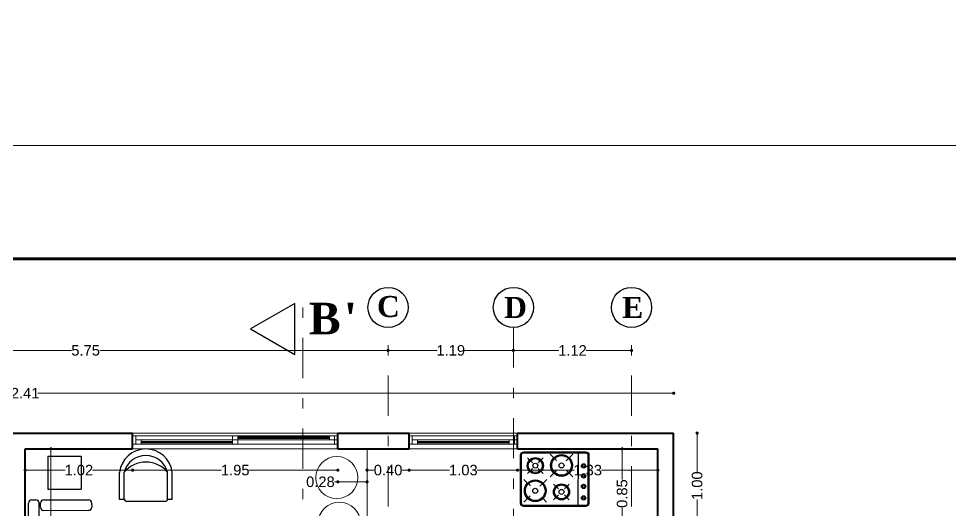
# Model space of a CAD drawing. Header units: inches. Extents: x 2908 to 3459, y -3172 to -55.
# Drawn here: x 3285.76 to 3294.62, y -181.22 to -176.54 of the extents above; entities that cross this region are included whole.
import ezdxf

# ---------------------------------------------------------------- set-up
doc = ezdxf.new("R2010")
doc.units = ezdxf.units.IN
doc.header["$MEASUREMENT"] = 0
doc.linetypes.add('DASHDOT', pattern=[25.4, 12.7, -6.35, 0, -6.35])
for name, color, linetype, lineweight in [('Capa2', 1, 'Continuous', 25), ('COTA', 1, 'Continuous', 9), ('E-EJES', 1, 'DASHDOT', 5), ('MARCOS VENTANAS', 147, 'Continuous', 18), ('muebles madera', 44, 'Continuous', 18), ('muros 2', 5, 'Continuous', 40), ('muros bajitos', 4, 'Continuous', 15), ('Márgen', 7, 'Continuous', 80)]:
    doc.layers.add(name, color=color, linetype=linetype, lineweight=lineweight)
for name, color, linetype in [('MUE', 124, 'Continuous'), ('TEXTO', 4, 'Continuous'), ('VIDRIOS', 130, 'Continuous')]:
    doc.layers.add(name, color=color, linetype=linetype)
doc.styles.add('Arial new', font='arial.ttf')
doc.styles.add('CONSTRUCTORA', font='times.ttf', dxfattribs={"height": 0.3})
doc.dimstyles.new('GUS', dxfattribs={"dimtxt": 0.1, "dimasz": 0.03, "dimexe": 0.05, "dimexo": 0.05, "dimgap": 0.005, "dimtad": 0, "dimzin": 1, "dimdsep": 46, "dimtxsty": 'Arial new', "dimblk": 'DOT', "dimcen": 0.01, "dimse1": 1, "dimse2": 1, "dimclrd": 1, "dimclre": 252, "dimclrt": 1, "dimaunit": 1, "dimadec": 0, "dimazin": 2, "dimtfac": 1, "dimtmove": 0, "dimatfit": 2, "dimldrblk": 'ARCHTICK', "dimfxl": 1, "dimlwd": -1, "dimlwe": -1, "dimarcsym": 1})

# ---------------------------------------------------------------- blocks, each defined once
blk = doc.blocks.new('FOGON')
at = {"layer": 'MUE', "linetype": 'Continuous'}
for p, q in [((-0.2125, -0.1039), (-0.2591, -0.0572)), ((-0.1114, -0.0586), (-0.1567, -0.1039)), ((0.018, -0.0829), (-0.0437, -0.0212)), ((0.225, -0.51), (0.225, -0.01)), ((-0.2125, -0.1597), (-0.2591, -0.2063)), ((-0.1567, -0.1597), (-0.11, -0.2063)), ((0.018, -0.1765), (-0.0437, -0.2382)), ((-0.2314, -0.3238), (-0.2931, -0.2621)), ((0.1355, -0.2004), (0.1733, -0.2382)), ((0.0369, -0.353), (-0.0098, -0.3064)), ((0.138, -0.3078), (0.0927, -0.353)), ((-0.2314, -0.4174), (-0.2931, -0.4791)), ((-0.1139, -0.4413), (-0.0761, -0.4791)), ((0.0369, -0.4088), (-0.0098, -0.4555)), ((0.0927, -0.4088), (0.1393, -0.4555))]:
    blk.add_line(p, q, dxfattribs=at)
for points in [[(0.325, -0.03), (0.325, -0.49, -0.414214), (0.295, -0.52), (-0.295, -0.52, -0.414214), (-0.325, -0.49), (-0.325, -0.03, -0.414214), (-0.295, 0), (0.295, 0, -0.414214)], [(0.315, -0.03), (0.315, -0.49, -0.414214), (0.295, -0.51), (-0.295, -0.51, -0.414214), (-0.315, -0.49), (-0.315, -0.03, -0.414214), (-0.295, -0.01), (0.295, -0.01, -0.414214)]]:
    blk.add_lwpolyline(points, format="xyb", close=True, dxfattribs=at)
for points in [[(0.1092, -0.0853), (0.1355, -0.059), (0.1733, -0.0212)], [(0.138, -0.2029), (0.1116, -0.1765)], [(-0.1402, -0.3262), (-0.1139, -0.2999), (-0.0761, -0.2621)]]:
    blk.add_lwpolyline(points, dxfattribs=at)
for centre, radius in [((-0.1846, -0.1318), 0.0765), ((-0.1846, -0.1318), 0.0665), ((0.0648, -0.1297), 0.1035), ((0.0648, -0.1297), 0.0935), ((-0.1846, -0.1318), 0.0235), ((0.0648, -0.1297), 0.0235), ((0.275, -0.1339), 0.0207), ((0.275, -0.1339), 0.0107), ((0.275, -0.2291), 0.0207), ((0.275, -0.2291), 0.0107), ((-0.1846, -0.3706), 0.1035), ((-0.1846, -0.3706), 0.0935), ((-0.1846, -0.3706), 0.0235), ((0.0648, -0.3809), 0.0765), ((0.0648, -0.3809), 0.0665), ((0.275, -0.3284), 0.0207), ((0.275, -0.3284), 0.0107), ((0.0648, -0.3809), 0.0235), ((0.275, -0.4381), 0.0207), ((0.275, -0.4381), 0.0107)]:
    blk.add_circle(centre, radius, dxfattribs=at)
blk = doc.blocks.new('ESTUFA01')
at = {"layer": 'MUE', "color": 2, "linetype": 'Continuous', "xscale": -1}
blk.add_blockref('FOGON', (0.1393, 0.4555), dxfattribs=at)
blk = doc.blocks.new('_Dot')
at = {"color": 0, "linetype": 'ByBlock', "lineweight": -2}
blk.add_line((-0.5, 0), (-1, 0), dxfattribs=at)
at = {"color": 0, "linetype": 'ByBlock', "const_width": 0.5}
blk.add_lwpolyline([(-0.25, 0, 1), (0.25, 0, 1)], format="xyb", close=True, dxfattribs=at)
blk = doc.blocks.new('*D4616')
at = {"layer": 'COTA', "color": 1, "linetype": 'Continuous', "transparency": 16777216}
for p, q in [((3289.1025, -180.834), (3289.1379, -180.834)), ((3289.4428, -180.834), (3289.4073, -180.834))]:
    blk.add_line(p, q, dxfattribs=at)
at = {"layer": 'Defpoints', "color": 0, "transparency": 16777216}
for p in [(3289.0725, -180.6315), (3289.4728, -180.6316), (3289.4728, -180.834)]:
    blk.add_point(p, dxfattribs=at)
at = {"layer": 'COTA', "color": 1, "transparency": 16777216, "xscale": 0.03, "yscale": 0.03, "zscale": 0.03, "rotation": 180}
blk.add_blockref('_Dot', (3289.0725, -180.834), dxfattribs=at)
at = {"layer": 'COTA', "color": 1, "transparency": 16777216, "xscale": 0.03, "yscale": 0.03, "zscale": 0.03}
blk.add_blockref('_Dot', (3289.4728, -180.834), dxfattribs=at)
at = {"layer": 'COTA', "color": 1, "transparency": 16777216, "insert": (3289.2726, -180.834), "char_height": 0.1, "attachment_point": 5, "style": 'Arial new'}
blk.add_mtext('0.40', dxfattribs=at)
blk = doc.blocks.new('_ArchTick')
at = {"color": 0, "linetype": 'ByBlock', "const_width": 0.15}
blk.add_lwpolyline([(-0.5, -0.5), (0.5, 0.5)], dxfattribs=at)
blk = doc.blocks.new('*D4617')
at = {"layer": 'COTA', "color": 1, "linetype": 'Continuous', "transparency": 16777216}
for p, q in [((3285.8525, -180.834), (3286.2038, -180.834)), ((3286.8144, -180.834), (3286.4631, -180.834))]:
    blk.add_line(p, q, dxfattribs=at)
at = {"layer": 'Defpoints', "color": 0, "transparency": 16777216}
for p in [(3285.8225, -180.6315), (3286.8444, -180.6316, -3.3312), (3286.8444, -180.834)]:
    blk.add_point(p, dxfattribs=at)
at = {"layer": 'COTA', "color": 1, "transparency": 16777216, "xscale": 0.03, "yscale": 0.03, "zscale": 0.03, "rotation": 180}
blk.add_blockref('_Dot', (3285.8225, -180.834), dxfattribs=at)
at = {"layer": 'COTA', "color": 1, "transparency": 16777216, "xscale": 0.03, "yscale": 0.03, "zscale": 0.03}
blk.add_blockref('_Dot', (3286.8444, -180.834), dxfattribs=at)
at = {"layer": 'COTA', "color": 1, "transparency": 16777216, "insert": (3286.3335, -180.834), "char_height": 0.1, "attachment_point": 5, "style": 'Arial new'}
blk.add_mtext('1.02', dxfattribs=at)
blk = doc.blocks.new('*D4618')
at = {"layer": 'COTA', "color": 1, "linetype": 'Continuous', "transparency": 16777216}
for p, q in [((3286.0671, -180.6615), (3286.0671, -181.9389)), ((3286.0671, -183.488), (3286.0671, -182.2106))]:
    blk.add_line(p, q, dxfattribs=at)
at = {"layer": 'Defpoints', "color": 0, "transparency": 16777216}
for p in [(3285.8225, -180.6315), (3286.0671, -180.6315), (3285.8225, -183.518)]:
    blk.add_point(p, dxfattribs=at)
at = {"layer": 'COTA', "color": 1, "transparency": 16777216, "xscale": 0.03, "yscale": 0.03, "zscale": 0.03}
for p, rotation in [((3286.0671, -180.6315), 90), ((3286.0671, -183.518), 270)]:
    blk.add_blockref('_Dot', p, dxfattribs=dict(at, rotation=rotation))
at = {"layer": 'COTA', "color": 1, "transparency": 16777216, "insert": (3286.0671, -182.0748), "char_height": 0.1, "attachment_point": 5, "rotation": 90, "style": 'Arial new'}
blk.add_mtext('2.89', dxfattribs=at)
blk = doc.blocks.new('*D4619')
at = {"layer": 'COTA', "color": 1, "linetype": 'Continuous', "transparency": 16777216}
for p, q in [((3291.497, -180.6615), (3291.497, -180.9215)), ((3291.497, -181.452), (3291.497, -181.192))]:
    blk.add_line(p, q, dxfattribs=at)
at = {"layer": 'Defpoints', "color": 0, "transparency": 16777216}
for p in [(3291.497, -180.6315), (3291.8369, -180.6315), (3291.8369, -181.482)]:
    blk.add_point(p, dxfattribs=at)
at = {"layer": 'COTA', "color": 1, "transparency": 16777216, "xscale": 0.03, "yscale": 0.03, "zscale": 0.03}
for p, rotation in [((3291.497, -180.6315), 90), ((3291.497, -181.482), 270)]:
    blk.add_blockref('_Dot', p, dxfattribs=dict(at, rotation=rotation))
at = {"layer": 'COTA', "color": 1, "transparency": 16777216, "insert": (3291.497, -181.0567), "char_height": 0.1, "attachment_point": 5, "rotation": 90, "style": 'Arial new'}
blk.add_mtext('0.85', dxfattribs=at)
blk = doc.blocks.new('*D4620')
at = {"layer": 'COTA', "color": 1, "linetype": 'Continuous', "transparency": 16777216}
for p, q in [((3292.2099, -180.5115), (3292.2099, -180.8517)), ((3292.2099, -181.452), (3292.2099, -181.1117))]:
    blk.add_line(p, q, dxfattribs=at)
at = {"layer": 'Defpoints', "color": 0, "transparency": 16777216}
for p in [(3291.9869, -180.4815), (3292.2099, -180.4815), (3291.9869, -181.482)]:
    blk.add_point(p, dxfattribs=at)
at = {"layer": 'COTA', "color": 1, "transparency": 16777216, "xscale": 0.03, "yscale": 0.03, "zscale": 0.03}
for p, rotation in [((3292.2099, -180.4815), 90), ((3292.2099, -181.482), 270)]:
    blk.add_blockref('_Dot', p, dxfattribs=dict(at, rotation=rotation))
at = {"layer": 'COTA', "color": 1, "transparency": 16777216, "insert": (3292.2099, -180.9817), "char_height": 0.1, "attachment_point": 5, "rotation": 90, "style": 'Arial new'}
blk.add_mtext('1.00', dxfattribs=at)
blk = doc.blocks.new('*D4621')
at = {"layer": 'COTA', "color": 1, "linetype": 'Continuous', "transparency": 16777216}
for p, q in [((3279.6102, -180.1024), (3285.6242, -180.1024)), ((3291.9569, -180.1024), (3285.9429, -180.1024))]:
    blk.add_line(p, q, dxfattribs=at)
at = {"layer": 'Defpoints', "color": 0, "transparency": 16777216}
for p in [(3291.9869, -180.1024), (3279.5802, -180.4815), (3291.9869, -180.4815)]:
    blk.add_point(p, dxfattribs=at)
at = {"layer": 'COTA', "color": 1, "transparency": 16777216, "xscale": 0.03, "yscale": 0.03, "zscale": 0.03, "rotation": 180}
blk.add_blockref('_Dot', (3279.5802, -180.1024), dxfattribs=at)
at = {"layer": 'COTA', "color": 1, "transparency": 16777216, "xscale": 0.03, "yscale": 0.03, "zscale": 0.03}
blk.add_blockref('_Dot', (3291.9869, -180.1024), dxfattribs=at)
at = {"layer": 'COTA', "color": 1, "transparency": 16777216, "insert": (3285.7835, -180.1024), "char_height": 0.1, "attachment_point": 5, "style": 'Arial new'}
blk.add_mtext('12.41', dxfattribs=at)
blk = doc.blocks.new('*D4781')
at = {"layer": 'COTA', "color": 1, "linetype": 'Continuous', "transparency": 16777216}
for p, q in [((3289.5028, -180.834), (3289.8576, -180.834)), ((3290.4728, -180.834), (3290.118, -180.834))]:
    blk.add_line(p, q, dxfattribs=at)
at = {"layer": 'Defpoints', "color": 0, "transparency": 16777216}
for p in [(3289.4728, -180.6316), (3290.5028, -180.6315), (3290.5028, -180.834)]:
    blk.add_point(p, dxfattribs=at)
at = {"layer": 'COTA', "color": 1, "transparency": 16777216, "xscale": 0.03, "yscale": 0.03, "zscale": 0.03, "rotation": 180}
blk.add_blockref('_Dot', (3289.4728, -180.834), dxfattribs=at)
at = {"layer": 'COTA', "color": 1, "transparency": 16777216, "xscale": 0.03, "yscale": 0.03, "zscale": 0.03}
blk.add_blockref('_Dot', (3290.5028, -180.834), dxfattribs=at)
at = {"layer": 'COTA', "color": 1, "transparency": 16777216, "insert": (3289.9878, -180.834), "char_height": 0.1, "attachment_point": 5, "style": 'Arial new'}
blk.add_mtext('1.03', dxfattribs=at)
blk = doc.blocks.new('*D4782')
at = {"layer": 'COTA', "color": 1, "linetype": 'Continuous', "transparency": 16777216}
for p, q in [((3290.5328, -180.834), (3291.0397, -180.834)), ((3291.8069, -180.834), (3291.3, -180.834))]:
    blk.add_line(p, q, dxfattribs=at)
at = {"layer": 'Defpoints', "color": 0, "transparency": 16777216}
for p in [(3290.5028, -180.6315), (3291.8369, -180.6315), (3291.8369, -180.834)]:
    blk.add_point(p, dxfattribs=at)
at = {"layer": 'COTA', "color": 1, "transparency": 16777216, "xscale": 0.03, "yscale": 0.03, "zscale": 0.03, "rotation": 180}
blk.add_blockref('_Dot', (3290.5028, -180.834), dxfattribs=at)
at = {"layer": 'COTA', "color": 1, "transparency": 16777216, "xscale": 0.03, "yscale": 0.03, "zscale": 0.03}
blk.add_blockref('_Dot', (3291.8369, -180.834), dxfattribs=at)
at = {"layer": 'COTA', "color": 1, "transparency": 16777216, "insert": (3291.1698, -180.834), "char_height": 0.1, "attachment_point": 5, "style": 'Arial new'}
blk.add_mtext('1.33', dxfattribs=at)
blk = doc.blocks.new('*D4854')
at = {"layer": 'COTA', "color": 1, "linetype": 'Continuous', "transparency": 16777216}
for p, q in [((3283.5523, -179.6957), (3286.2622, -179.6957)), ((3289.2426, -179.6957), (3286.5327, -179.6957))]:
    blk.add_line(p, q, dxfattribs=at)
at = {"layer": 'Defpoints', "color": 0, "transparency": 16777216}
for p in [(3283.5223, -179.4785), (3289.2726, -179.4785), (3289.2726, -179.6957)]:
    blk.add_point(p, dxfattribs=at)
at = {"layer": 'COTA', "color": 1, "transparency": 16777216, "xscale": 0.03, "yscale": 0.03, "zscale": 0.03, "rotation": 180}
blk.add_blockref('_Dot', (3283.5223, -179.6957), dxfattribs=at)
at = {"layer": 'COTA', "color": 1, "transparency": 16777216, "xscale": 0.03, "yscale": 0.03, "zscale": 0.03}
blk.add_blockref('_Dot', (3289.2726, -179.6957), dxfattribs=at)
at = {"layer": 'COTA', "color": 1, "transparency": 16777216, "insert": (3286.3974, -179.6957), "char_height": 0.1, "attachment_point": 5, "style": 'Arial new'}
blk.add_mtext('5.75', dxfattribs=at)
blk = doc.blocks.new('*D4855')
at = {"layer": 'COTA', "color": 1, "linetype": 'Continuous', "transparency": 16777216}
for p, q in [((3289.3026, -179.6957), (3289.7379, -179.6957)), ((3290.4339, -179.6957), (3289.9985, -179.6957))]:
    blk.add_line(p, q, dxfattribs=at)
at = {"layer": 'Defpoints', "color": 0, "transparency": 16777216}
for p in [(3289.2726, -179.4785), (3290.4639, -179.4785), (3290.4639, -179.6957)]:
    blk.add_point(p, dxfattribs=at)
at = {"layer": 'COTA', "color": 1, "transparency": 16777216, "xscale": 0.03, "yscale": 0.03, "zscale": 0.03, "rotation": 180}
blk.add_blockref('_Dot', (3289.2726, -179.6957), dxfattribs=at)
at = {"layer": 'COTA', "color": 1, "transparency": 16777216, "xscale": 0.03, "yscale": 0.03, "zscale": 0.03}
blk.add_blockref('_Dot', (3290.4639, -179.6957), dxfattribs=at)
at = {"layer": 'COTA', "color": 1, "transparency": 16777216, "insert": (3289.8682, -179.6957), "char_height": 0.1, "attachment_point": 5, "style": 'Arial new'}
blk.add_mtext('1.19', dxfattribs=at)
blk = doc.blocks.new('*D4856')
at = {"layer": 'COTA', "color": 1, "linetype": 'Continuous', "transparency": 16777216}
for p, q in [((3290.4939, -179.6957), (3290.8955, -179.6957)), ((3291.5565, -179.6957), (3291.1548, -179.6957))]:
    blk.add_line(p, q, dxfattribs=at)
at = {"layer": 'Defpoints', "color": 0, "transparency": 16777216}
for p in [(3290.4639, -179.4785), (3291.5865, -179.4785), (3291.5865, -179.6957)]:
    blk.add_point(p, dxfattribs=at)
at = {"layer": 'COTA', "color": 1, "transparency": 16777216, "xscale": 0.03, "yscale": 0.03, "zscale": 0.03, "rotation": 180}
blk.add_blockref('_Dot', (3290.4639, -179.6957), dxfattribs=at)
at = {"layer": 'COTA', "color": 1, "transparency": 16777216, "xscale": 0.03, "yscale": 0.03, "zscale": 0.03}
blk.add_blockref('_Dot', (3291.5865, -179.6957), dxfattribs=at)
at = {"layer": 'COTA', "color": 1, "transparency": 16777216, "insert": (3291.0252, -179.6957), "char_height": 0.1, "attachment_point": 5, "style": 'Arial new'}
blk.add_mtext('1.12', dxfattribs=at)
blk = doc.blocks.new('*D4903')
at = {"layer": 'COTA', "color": 1, "linetype": 'Continuous', "transparency": 16777216}
for p, q in [((3286.8744, -180.834), (3287.6889, -180.834)), ((3288.7645, -180.834), (3287.95, -180.834))]:
    blk.add_line(p, q, dxfattribs=at)
at = {"layer": 'Defpoints', "color": 0, "transparency": 16777216}
for p in [(3286.8444, -180.6315, -3.3312), (3288.7945, -180.6315, -3.3312), (3288.7945, -180.834)]:
    blk.add_point(p, dxfattribs=at)
at = {"layer": 'COTA', "color": 1, "transparency": 16777216, "xscale": 0.03, "yscale": 0.03, "zscale": 0.03, "rotation": 180}
blk.add_blockref('_Dot', (3286.8444, -180.834), dxfattribs=at)
at = {"layer": 'COTA', "color": 1, "transparency": 16777216, "xscale": 0.03, "yscale": 0.03, "zscale": 0.03}
blk.add_blockref('_Dot', (3288.7945, -180.834), dxfattribs=at)
at = {"layer": 'COTA', "color": 1, "transparency": 16777216, "insert": (3287.8194, -180.834), "char_height": 0.1, "attachment_point": 5, "style": 'Arial new'}
blk.add_mtext('1.95', dxfattribs=at)
blk = doc.blocks.new('*D4904')
at = {"layer": 'COTA', "color": 1, "linetype": 'Continuous', "transparency": 16777216}
for p, q in [((3288.7945, -180.9453), (3288.7645, -180.9453)), ((3289.0425, -180.9453), (3288.8245, -180.9453))]:
    blk.add_line(p, q, dxfattribs=at)
at = {"layer": 'Defpoints', "color": 0, "transparency": 16777216}
for p in [(3288.7945, -180.6315, -3.3312), (3289.0725, -180.6315), (3288.7945, -180.9453)]:
    blk.add_point(p, dxfattribs=at)
at = {"layer": 'COTA', "color": 1, "transparency": 16777216, "xscale": 0.03, "yscale": 0.03, "zscale": 0.03, "rotation": 180}
blk.add_blockref('_Dot', (3288.7945, -180.9453), dxfattribs=at)
at = {"layer": 'COTA', "color": 1, "transparency": 16777216, "xscale": 0.03, "yscale": 0.03, "zscale": 0.03}
blk.add_blockref('_Dot', (3289.0725, -180.9453), dxfattribs=at)
at = {"layer": 'COTA', "color": 1, "transparency": 16777216, "insert": (3288.6295, -180.9453), "char_height": 0.1, "attachment_point": 5, "style": 'Arial new'}
blk.add_mtext('0.28', dxfattribs=at)

msp = doc.modelspace()

# ---------------------------------------------------------------- linework, layer by layer
at = {"layer": 'Capa2'}
msp.add_lwpolyline([(3287.9646, -179.4915), (3288.3846, -179.7339), (3288.3846, -179.249)], close=True, dxfattribs=at)
for centre in [(3289.2726, -179.2873), (3290.4639, -179.2873), (3291.5865, -179.2873)]:
    msp.add_circle(centre, 0.1912, dxfattribs=at)
at = {"layer": 'COTA'}
for p, q in [((3289.4728, -180.6315), (3289.4728, -180.4815)), ((3289.4728, -180.6315), (3289.4728, -180.4815)), ((3290.5028, -180.6315), (3290.5028, -180.4815)), ((3290.5028, -180.6315), (3290.5028, -180.4815)), ((3290.5028, -180.6315), (3290.5028, -180.4815))]:
    msp.add_line(p, q, dxfattribs=at)
msp.add_lwpolyline([(3272.7109, -202.7467), (3272.7109, -177.7467), (3307.7109, -177.7467), (3307.7109, -202.7467), (3272.7109, -202.7467)], close=True, dxfattribs=at)
at = {"layer": 'E-EJES', "ltscale": 0.03}
for p, q in [((3288.4624, -189.4402), (3288.4624, -179.2341)), ((3289.2726, -189.7982), (3289.2726, -179.4785)), ((3290.4639, -179.4785), (3290.4639, -189.7982)), ((3291.5865, -189.7982), (3291.5865, -179.4785))]:
    msp.add_line(p, q, dxfattribs=at)
at = {"layer": 'MARCOS VENTANAS'}
for p, q in [((3286.8444, -180.5067, -3.3312), (3288.7945, -180.5067, -3.3312)), ((3286.8744, -180.5067, -3.3312), (3286.8744, -180.5867, -3.3312)), ((3286.8744, -180.5067, -3.3312), (3286.8744, -180.5867, -3.3312)), ((3287.7944, -180.5467, -3.3312), (3286.8744, -180.5467, -3.3312)), ((3286.9244, -180.5467, -3.3312), (3286.9244, -180.5867, -3.3312)), ((3287.7944, -180.5067, -3.3312), (3287.7944, -180.5467, -3.3312)), ((3287.7944, -180.5067, -3.3312), (3287.7944, -180.5467, -3.3312)), ((3287.7944, -180.5467, -3.3312), (3287.7944, -180.5867, -3.3312)), ((3287.7944, -180.5467, -3.3312), (3287.8444, -180.5467, -3.3312)), ((3287.7944, -180.5467, -3.3312), (3287.8444, -180.5467, -3.3312)), ((3287.8444, -180.5467, -3.3312), (3287.8444, -180.5067, -3.3312)), ((3287.8444, -180.5467, -3.3312), (3288.7945, -180.5467, -3.3312)), ((3287.8444, -180.5467, -3.3312), (3287.8444, -180.5867, -3.3312)), ((3288.7145, -180.5467, -3.3312), (3288.7145, -180.5067, -3.3312)), ((3288.7645, -180.5067, -3.3312), (3288.7645, -180.5867, -3.3312)), ((3288.7645, -180.5067, -3.3312), (3288.7645, -180.5867, -3.3312)), ((3289.4728, -180.5065), (3290.5028, -180.5065)), ((3289.5028, -180.5065), (3289.5028, -180.5865)), ((3289.5028, -180.5065), (3289.5028, -180.5865)), ((3290.4728, -180.5465), (3289.5028, -180.5465)), ((3289.5528, -180.5465), (3289.5528, -180.5865)), ((3290.4228, -180.5465), (3290.4228, -180.5865)), ((3290.4728, -180.5065), (3290.4728, -180.5865)), ((3290.4728, -180.5065), (3290.4728, -180.5865)), ((3290.4728, -180.5465), (3290.5028, -180.5465)), ((3288.7945, -180.5867, -3.3312), (3286.8444, -180.5867, -3.3312)), ((3290.5028, -180.5865), (3289.4728, -180.5865))]:
    msp.add_line(p, q, dxfattribs=at)
at = {"layer": 'MUE', "linetype": 'Continuous'}
for p, q in [((3286.0389, -180.7), (3286.3539, -180.6997)), ((3286.0389, -180.7), (3286.0391, -181.015)), ((3286.3539, -180.6997), (3286.3541, -181.0147)), ((3286.7205, -181.1128), (3286.7203, -180.8559)), ((3286.7646, -181.1072), (3286.7644, -180.8531)), ((3287.1764, -181.1069), (3287.1762, -180.8528)), ((3287.2205, -181.1124), (3287.2203, -180.8527)), ((3286.0391, -181.015), (3286.3541, -181.0147)), ((3285.8559, -182.2864), (3285.855, -181.1464)), ((3285.885, -181.1163), (3285.925, -181.1163)), ((3285.9556, -181.8311), (3285.955, -181.1463)), ((3285.9701, -181.1863), (3285.97, -181.1463)), ((3286, -181.1163), (3286.425, -181.1159)), ((3286.455, -181.1459), (3286.4551, -181.1859)), ((3286.7651, -181.1128), (3286.7205, -181.1128)), ((3287.1514, -181.1319), (3286.7896, -181.1322)), ((3287.2205, -181.1124), (3287.1764, -181.1124)), ((3286.0001, -181.2163), (3286.4251, -181.2159))]:
    msp.add_line(p, q, dxfattribs=at)
for centre, radius, start, end in [((3286.9705, -180.8838), 0.2517, 7.09416, 173.62157), ((3286.9703, -180.909), 0.2134, 15.29364, 164.79568), ((3286.9704, -181.0261), 0.269, 40.12026, 139.96906), ((3287.1514, -181.1069), 0.025, 270.04466, 0.04466), ((3285.885, -181.1463), 0.03, 90.04466, 180.04466), ((3285.925, -181.1463), 0.03, 0.04466, 90.04466), ((3286, -181.1463), 0.03, 90.04466, 180.04466), ((3286.0001, -181.1863), 0.03, 180.04466, 270.04466), ((3286.425, -181.1459), 0.03, 0.04466, 90.04466), ((3286.4251, -181.1859), 0.03, 270.04466, 0.04466), ((3286.7896, -181.1072), 0.025, 180.04466, 270.04466)]:
    msp.add_arc(centre, radius, start, end, dxfattribs=at)
at = {"layer": 'muebles madera'}
msp.add_line((3289.0725, -181.482), (3289.0725, -180.6315), dxfattribs=at)
for centre in [(3288.7851, -180.9047), (3288.8096, -181.3379)]:
    msp.add_circle(centre, 0.2, dxfattribs=at)
at = {"layer": 'muros 2'}
for p, q in [((3285.6725, -180.4816), (3286.8444, -180.4816, -3.3312)), ((3286.8444, -180.6316, -3.3312), (3286.8444, -180.4816, -3.3312)), ((3288.7945, -180.6316, -3.3312), (3288.7945, -180.4815, -3.3312)), ((3288.7945, -180.4815), (3289.4728, -180.4815)), ((3289.4728, -180.6315), (3289.4728, -180.4815)), ((3290.5028, -180.4815), (3291.9869, -180.4815)), ((3290.5028, -180.6315), (3290.5028, -180.4815)), ((3290.5028, -180.6315), (3290.5028, -180.4815)), ((3291.9869, -181.482), (3291.9869, -180.4815)), ((3285.8225, -183.5178), (3285.8225, -180.6315)), ((3285.8225, -180.6315), (3286.8444, -180.6315)), ((3288.7945, -180.6315), (3289.4728, -180.6315)), ((3290.5028, -180.6315), (3291.8369, -180.6315)), ((3291.8369, -181.482), (3291.8369, -180.6315))]:
    msp.add_line(p, q, dxfattribs=at)
at = {"layer": 'muros bajitos'}
for p, q in [((3286.8444, -180.4816, -3.3312), (3288.7945, -180.4815, -3.3312)), ((3289.4728, -180.4815), (3290.5028, -180.4815)), ((3286.8444, -180.6316, -3.3312), (3288.7945, -180.6316, -3.3312)), ((3289.4728, -180.6315), (3290.5028, -180.6315))]:
    msp.add_line(p, q, dxfattribs=at)
at = {"layer": 'Márgen'}
msp.add_line((3306.8062, -178.8241), (3273.3317, -178.8241), dxfattribs=at)
at = {"layer": 'VIDRIOS'}
for p, q in [((3286.9244, -180.5617, -3.3312), (3287.7944, -180.5617, -3.3312)), ((3286.9244, -180.5717, -3.3312), (3287.7944, -180.5717, -3.3312)), ((3288.7145, -180.5217, -3.3312), (3287.8444, -180.5217, -3.3312)), ((3288.7145, -180.5317, -3.3312), (3287.8444, -180.5317, -3.3312)), ((3289.5528, -180.5615), (3290.4228, -180.5615)), ((3289.5528, -180.5715), (3290.4228, -180.5715))]:
    msp.add_line(p, q, dxfattribs=at)

# ---------------------------------------------------------------- block references
at = {"layer": 'MUE', "ltscale": 2, "xscale": -1, "rotation": 359.9128589483126}
msp.add_blockref('ESTUFA01', (3290.9951, -181.1154), dxfattribs=at)

# ---------------------------------------------------------------- texts
at = {"layer": 'TEXTO', "insert": (3288.5193, -179.2426), "char_height": 0.3, "width": 7.088282, "attachment_point": 1, "style": 'CONSTRUCTORA'}
msp.add_mtext("{\\fTimes New Roman|b1|i0|c0|p18;\\T1.1;B'}", dxfattribs=at)
at = {"layer": 'TEXTO', "char_height": 0.2, "width": 4.725521, "attachment_point": 1, "rotation": 359.99823, "style": 'CONSTRUCTORA'}
for s, insert in [('{\\fTimes New Roman|b1|i0|c0|p18;\\T1.1;C}', (3289.1666, -179.1782)), ('{\\fTimes New Roman|b1|i0|c0|p18;\\T1.1;D }', (3290.3739, -179.1871)), ('{\\fTimes New Roman|b1|i0|c0|p18;\\T1.1;E }', (3291.4965, -179.1871))]:
    msp.add_mtext(s, dxfattribs=dict(at, insert=insert))

# ---------------------------------------------------------------- dimensions: what is measured, and where the dimension line sits
at = {"layer": 'COTA'}
for base, p1, p2, picture, middle in [((3289.2726, -179.6957), (3283.5223, -179.4785), (3289.2726, -179.4785), '*D4854', (3286.3974, -179.6957)), ((3290.4639, -179.6957), (3289.2726, -179.4785), (3290.4639, -179.4785), '*D4855', (3289.8682, -179.6957)), ((3291.5865, -179.6957), (3290.4639, -179.4785), (3291.5865, -179.4785), '*D4856', (3291.0252, -179.6957)), ((3286.8444, -180.834), (3285.8225, -180.6315), (3286.8444, -180.6316, -3.3312), '*D4617', (3286.3335, -180.834)), ((3288.7945, -180.9453), (3289.0725, -180.6315), (3288.7945, -180.6315, -3.3312), '*D4904', (3288.6295, -180.9453)), ((3289.4728, -180.834), (3289.0725, -180.6315), (3289.4728, -180.6316), '*D4616', (3289.2726, -180.834)), ((3290.5028, -180.834), (3289.4728, -180.6316), (3290.5028, -180.6315), '*D4781', (3289.9878, -180.834)), ((3291.8369, -180.834), (3290.5028, -180.6315), (3291.8369, -180.6315), '*D4782', (3291.1698, -180.834))]:
    dim = msp.add_linear_dim(base=base, p1=p1, p2=p2, dimstyle='GUS', dxfattribs=at)
    dim.commit()
    dim.dimension.update_dxf_attribs({"geometry": picture, "text_midpoint": middle})
for p1, p2, distance, picture, middle in [((3279.5802, -180.4815), (3291.9869, -180.4815), 0.379, '*D4621', (3285.7835, -180.1024)), ((3291.9869, -181.482), (3291.9869, -180.4815), -0.223, '*D4620', (3292.2099, -180.9817)), ((3286.8444, -180.6315, -3.3312), (3288.7945, -180.6315, -3.3312), -0.2025, '*D4903', (3287.8194, -180.834)), ((3291.8369, -181.482), (3291.8369, -180.6315), 0.3399, '*D4619', (3291.497, -181.0567))]:
    dim = msp.add_aligned_dim(p1=p1, p2=p2, distance=distance, dimstyle='GUS', dxfattribs=at)
    dim.commit()
    dim.dimension.update_dxf_attribs({"geometry": picture, "text_midpoint": middle})
dim = msp.add_linear_dim(base=(3286.0671, -180.6315), p1=(3285.8225, -183.518), p2=(3285.8225, -180.6315), angle=90, dimstyle='GUS', dxfattribs=at)
dim.commit()
dim.dimension.update_dxf_attribs({"geometry": '*D4618', "text_midpoint": (3286.0671, -182.0748)})

doc.saveas('drawing.dxf')
